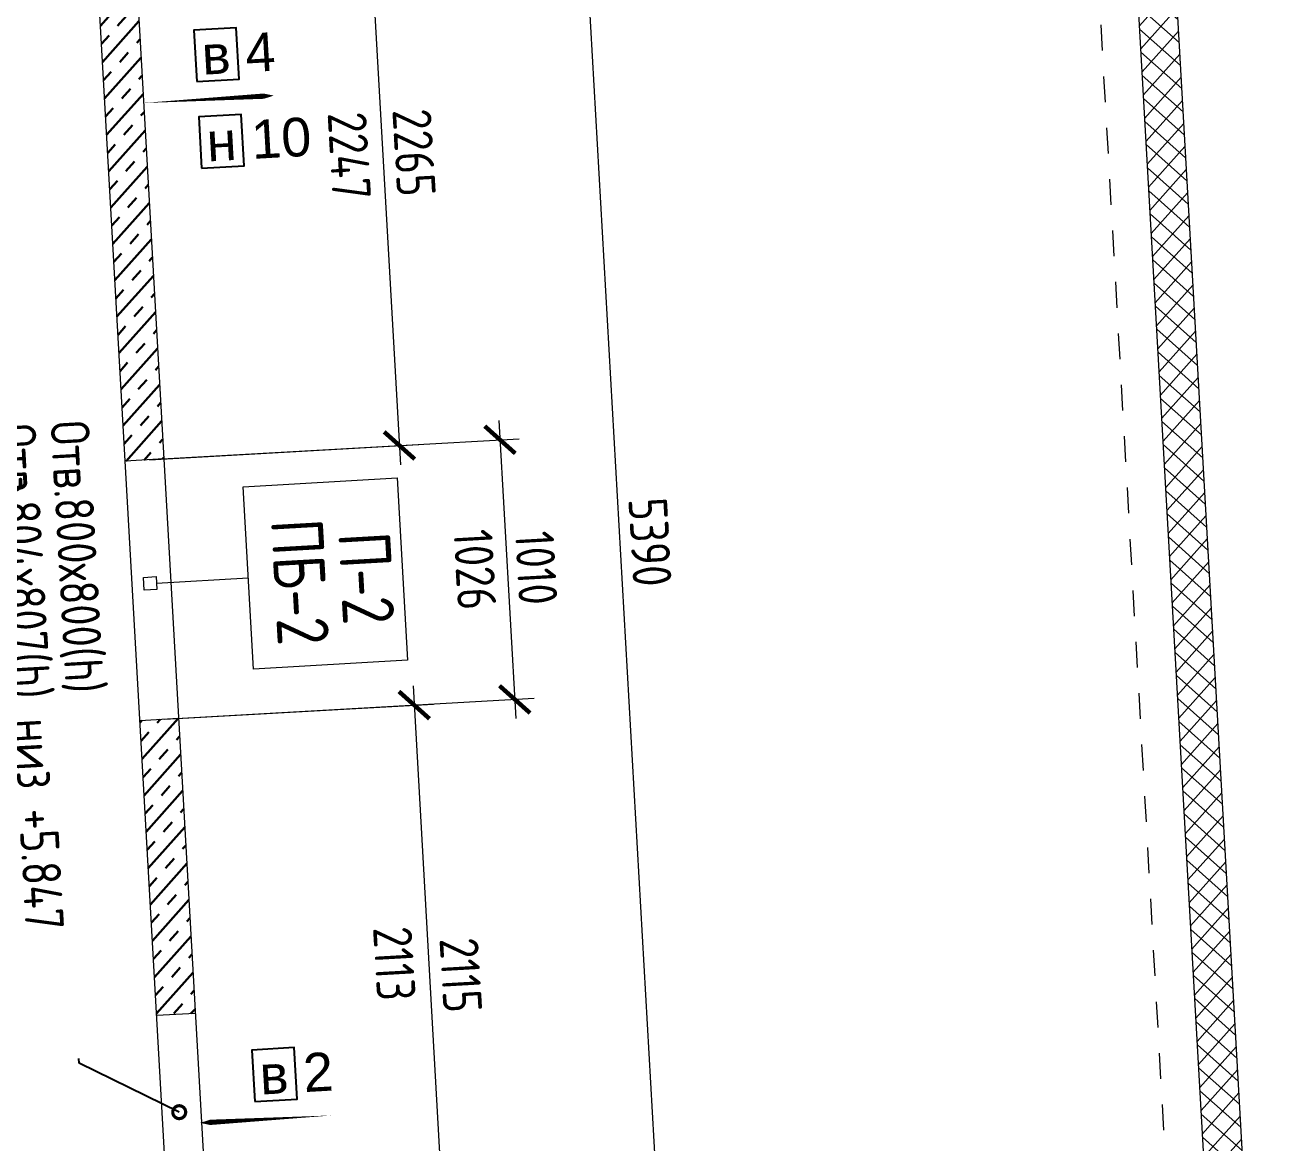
# Model space of a CAD drawing. Header units: metres. Extents: x 93803 to 107732, y 94484 to 125083.
# Drawn here: x 107726.559 to 107731.453, y 110805.748 to 110810.089 of the extents above; entities that cross this region are included whole.
import ezdxf
from ezdxf import colors
from ezdxf.entities.mleader import LeaderData, LeaderLine
from ezdxf.math import Vec2, Vec3

# ---------------------------------------------------------------- set-up
doc = ezdxf.new("R2010")
doc.units = ezdxf.units.M
doc.header["$PDMODE"] = 35
doc.header["$PDSIZE"] = 1
doc.linetypes.add('_ШПТ__20_т__2_5__Линия сетки', pattern=[25, 20, -2.5, 0, -2.5])
doc.layers.get('Defpoints').update_dxf_attribs({"color": 253})
for name, color, linetype, lineweight in [('0_Выноски текст', 7, 'Continuous', 18), ('S-WALL-PATT', 7, 'Continuous', 0), ('Выноски', 7, 'Continuous', 15), ('Оси', 250, 'Continuous', 9), ('Размеры', 250, 'Continuous', 9), ('Стены', 7, 'Continuous', 18), ('Стены штриховка', 7, 'Continuous', 30)]:
    doc.layers.add(name, color=color, linetype=linetype, lineweight=lineweight)
for name, color, linetype in [('2023.10.30_В_ОТКЛОНЕНИЯ', 7, 'Continuous'), ('2023.10.30_Н_ОТКЛОНЕНИЯ', 7, 'Continuous'), ('_4-3_ маркировка на кладочных планах АР', 7, 'Continuous')]:
    doc.layers.add(name, color=color, linetype=linetype)
doc.styles.add('AxeAndPointZ', font='arial.ttf')
doc.styles.add('ГОСТ 2.304', font='CS_Gost2304.shx')
doc.styles.add('стиль1', font='isocpeur.ttf')
doc.dimstyles.new('невидим', dxfattribs={"dimscale": 100, "dimtxt": 1.5, "dimasz": 1.5, "dimexe": 0.3, "dimexo": 0, "dimgap": 0.5, "dimtad": 1, "dimdec": 0, "dimtxsty": 'ГОСТ 2.304', "dimblk": 'OBLIQUE', "dimcen": 2.5, "dimdle": 0.5, "dimse1": 1, "dimse2": 1, "dimsd1": 1, "dimsd2": 1, "dimadec": 0, "dimazin": 2, "dimtfac": 0.75, "dimtdec": 0, "dimtofl": 0, "dimtmove": 2, "dimatfit": 3, "dimfxl": 1, "dimtfill": 1, "dimtolj": 1, "dimlwd": 9, "dimlwe": 9, "dimarcsym": 1})
doc.dimstyles.new('СПДС', dxfattribs={"dimscale": 100, "dimtxt": 2, "dimasz": 1.5, "dimexe": 1, "dimexo": 0, "dimgap": 0.5, "dimtad": 1, "dimdec": 0, "dimtxsty": 'ГОСТ 2.304', "dimblk": 'ARCHTICK', "dimcen": 2.5, "dimdle": 1, "dimadec": 0, "dimazin": 2, "dimtfac": 0.75, "dimtdec": 0, "dimtmove": 1, "dimatfit": 3, "dimfxl": 1, "dimtfill": 1, "dimtolj": 1, "dimlwd": 9, "dimlwe": 9, "dimarcsym": 1})

# ---------------------------------------------------------------- blocks, each defined once
blk = doc.blocks.new('_ArchTick')
at = {"color": 0, "linetype": 'ByBlock', "const_width": 0.15}
blk.add_lwpolyline([(-0.5, -0.5), (0.5, 0.5)], dxfattribs=at)
blk = doc.blocks.new('*D4527')
at = {"layer": 'Defpoints', "color": 0, "ltscale": 75, "transparency": 16777216}
for p in [(35751.4, 9244.2), (33486.4, 8327.2), (35751.4, 8272)]:
    blk.add_point(p, dxfattribs=at)
at = {"layer": 'Размеры', "color": 0, "lineweight": 9, "ltscale": 75, "transparency": 16777216}
for p, q in [((33486.4, 8327.2), (33486.4, 9319.2)), ((35751.4, 8272), (35751.4, 9319.2)), ((33411.4, 9244.2), (35826.4, 9244.2))]:
    blk.add_line(p, q, dxfattribs=at)
at = {"layer": 'Размеры', "color": 0, "lineweight": 9, "ltscale": 75, "transparency": 16777216, "xscale": 112.5, "yscale": 112.5, "zscale": 112.5, "rotation": 180}
blk.add_blockref('_ArchTick', (33486.4, 9244.2), dxfattribs=at)
at = {"layer": 'Размеры', "color": 0, "lineweight": 9, "ltscale": 75, "transparency": 16777216, "xscale": 112.5, "yscale": 112.5, "zscale": 112.5}
blk.add_blockref('_ArchTick', (35751.4, 9244.2), dxfattribs=at)
at = {"layer": 'Размеры', "color": 0, "lineweight": 25, "ltscale": 75, "transparency": 16777216, "insert": (34618.9, 9365.6), "char_height": 150, "width": 172.39, "attachment_point": 5, "style": 'ГОСТ 2.304'}
blk.add_mtext('\\A1;2265', dxfattribs=at)
blk = doc.blocks.new('*D4528')
at = {"layer": 'Defpoints', "color": 0, "ltscale": 75, "transparency": 16777216}
for p in [(36761.4, 9635.5), (35751.4, 8321), (36761.4, 8272)]:
    blk.add_point(p, dxfattribs=at)
at = {"layer": 'Размеры', "color": 0, "lineweight": 9, "ltscale": 75, "transparency": 16777216}
for p, q in [((35751.4, 8321), (35751.4, 9710.5)), ((36761.4, 8272), (36761.4, 9710.5)), ((35676.4, 9635.5), (36836.4, 9635.5))]:
    blk.add_line(p, q, dxfattribs=at)
at = {"layer": 'Размеры', "color": 0, "lineweight": 9, "ltscale": 75, "transparency": 16777216, "xscale": 112.5, "yscale": 112.5, "zscale": 112.5, "rotation": 180}
blk.add_blockref('_ArchTick', (35751.4, 9635.5), dxfattribs=at)
at = {"layer": 'Размеры', "color": 0, "lineweight": 9, "ltscale": 75, "transparency": 16777216, "xscale": 112.5, "yscale": 112.5, "zscale": 112.5}
blk.add_blockref('_ArchTick', (36761.4, 9635.5), dxfattribs=at)
at = {"layer": 'Размеры', "color": 0, "lineweight": 25, "ltscale": 75, "transparency": 16777216, "insert": (36256.4, 9748), "char_height": 150, "width": 172.39, "attachment_point": 5, "style": 'ГОСТ 2.304'}
blk.add_mtext('\\A1;1010', dxfattribs=at)
blk = doc.blocks.new('*D4529')
at = {"layer": 'Defpoints', "color": 0, "ltscale": 75, "transparency": 16777216}
for p in [(38876.4, 9244.2), (36761.4, 8321), (38876.4, 8322)]:
    blk.add_point(p, dxfattribs=at)
at = {"layer": 'Размеры', "color": 0, "lineweight": 9, "ltscale": 75, "transparency": 16777216}
for p, q in [((36761.4, 8321), (36761.4, 9319.2)), ((38876.4, 8322), (38876.4, 9319.2)), ((36686.4, 9244.2), (38951.4, 9244.2))]:
    blk.add_line(p, q, dxfattribs=at)
at = {"layer": 'Размеры', "color": 0, "lineweight": 9, "ltscale": 75, "transparency": 16777216, "xscale": 112.5, "yscale": 112.5, "zscale": 112.5, "rotation": 180}
blk.add_blockref('_ArchTick', (36761.4, 9244.2), dxfattribs=at)
at = {"layer": 'Размеры', "color": 0, "lineweight": 9, "ltscale": 75, "transparency": 16777216, "xscale": 112.5, "yscale": 112.5, "zscale": 112.5}
blk.add_blockref('_ArchTick', (38876.4, 9244.2), dxfattribs=at)
at = {"layer": 'Размеры', "color": 0, "lineweight": 25, "ltscale": 75, "transparency": 16777216, "insert": (37818.9, 9365.6), "char_height": 150, "width": 172.39, "attachment_point": 5, "style": 'ГОСТ 2.304'}
blk.add_mtext('\\A1;2115', dxfattribs=at)
blk = doc.blocks.new('*D4990')
at = {"layer": 'Defpoints', "color": 0, "ltscale": 100, "transparency": 16777216}
for p in [(39025.8, 9108.2, -53.6), (36762.7, 8708.9), (36762.7, 8250.3, 1137.7)]:
    blk.add_point(p, dxfattribs=at)
at = {"color": 0, "ltscale": 100, "transparency": 16777216, "insert": (37759.6, 9110.3), "char_height": 150, "attachment_point": 5, "style": 'ГОСТ 2.304', "bg_fill": 3, "box_fill_scale": 1.1, "bg_fill_color": 256, "bg_fill_true_color": 13158600, "bg_fill_transparency": 0}
blk.add_mtext('\\A1;2113', dxfattribs=at)
blk = doc.blocks.new('_Oblique')
at = {"color": 0, "linetype": 'ByBlock', "lineweight": -2}
blk.add_line((-0.5, -0.5), (0.5, 0.5), dxfattribs=at)
blk = doc.blocks.new('*D4991')
at = {"layer": 'Defpoints', "color": 0, "ltscale": 100, "transparency": 16777216}
for p in [(35736.3, 8725.1), (36762.7, 8265.3, 1270.4), (35736.3, 8216.6, 1242.9)]:
    blk.add_point(p, dxfattribs=at)
at = {"color": 0, "ltscale": 100, "transparency": 16777216, "insert": (36249.5, 9509.9), "char_height": 150, "attachment_point": 5, "style": 'ГОСТ 2.304', "bg_fill": 3, "box_fill_scale": 1.1, "bg_fill_color": 256, "bg_fill_true_color": 13158600, "bg_fill_transparency": 0}
blk.add_mtext('\\A1;1026', dxfattribs=at)
blk = doc.blocks.new('*U284')
at = {"layer": 'S-WALL-PATT', "lineweight": 0, "true_color": 0x636466}
h = blk.add_hatch(dxfattribs=at)
h.set_pattern_fill('ANSI37', color=251, scale=20)
h.paths.add_polyline_path([(-150, 0), (0, 0), (0, 5980), (-150, 5980)])
at = {"color": 0}
blk.add_lwpolyline([(-150, 0), (0, 0), (0, 5980), (-150, 5980)], close=True, dxfattribs=at)
blk = doc.blocks.new('*D4931')
at = {"layer": 'Defpoints', "color": 0, "ltscale": 100, "transparency": 16777216}
for p in [(33486.4, 10078.1), (38876.4, 10078.1), (38876.4, 10078.1)]:
    blk.add_point(p, dxfattribs=at)
at = {"layer": 'Размеры', "color": 0, "lineweight": 9, "ltscale": 100, "transparency": 16777216}
for p, q in [((33486.4, 10078.1), (33486.4, 10153.1)), ((38876.4, 10078.1), (38876.4, 10153.1)), ((33411.4, 10078.1), (38951.4, 10078.1))]:
    blk.add_line(p, q, dxfattribs=at)
at = {"layer": 'Размеры', "color": 0, "lineweight": 9, "ltscale": 100, "transparency": 16777216, "xscale": 112.5, "yscale": 112.5, "zscale": 112.5, "rotation": 180}
blk.add_blockref('_ArchTick', (33486.4, 10078.1), dxfattribs=at)
at = {"layer": 'Размеры', "color": 0, "lineweight": 9, "ltscale": 100, "transparency": 16777216, "xscale": 112.5, "yscale": 112.5, "zscale": 112.5}
blk.add_blockref('_ArchTick', (38876.4, 10078.1), dxfattribs=at)
at = {"layer": 'Размеры', "color": 0, "lineweight": 25, "ltscale": 100, "transparency": 16777216, "insert": (36181.4, 10194.9), "char_height": 150, "attachment_point": 5, "style": 'ГОСТ 2.304'}
blk.add_mtext('\\A1;5390', dxfattribs=at)
blk = doc.blocks.new('_DOTSMALL')
at = {"color": 0, "linetype": 'ByBlock', "const_width": 0.5}
blk.add_lwpolyline([(-0.0625, 0, 1), (0.0625, 0, 1)], format="xyb", close=True, dxfattribs=at)
blk = doc.blocks.new('*D3545')
at = {"layer": 'Defpoints', "color": 0, "transparency": 16777216}
for p in [(35736, 8743), (33489, 8620.7, 3927), (35736, 8217, 5219)]:
    blk.add_point(p, dxfattribs=at)
at = {"color": 0, "transparency": 16777216, "insert": (34616.6, 9113.7), "char_height": 150, "attachment_point": 5, "style": 'ГОСТ 2.304', "bg_fill": 3, "box_fill_scale": 1.1, "bg_fill_color": 256, "bg_fill_true_color": 13158600, "bg_fill_transparency": 0}
blk.add_mtext('\\A1;2247', dxfattribs=at)
blk = doc.blocks.new('34433')
at = {"layer": 'Оси', "linetype": '_ШПТ__20_т__2_5__Линия сетки'}
blk.add_line((14075.1, 12057), (46878.1, 12057), dxfattribs=at)
at = {"layer": 'Выноски', "xscale": -1, "rotation": 90}
blk.add_blockref('*U284', (39121.5, 12207), dxfattribs=at)
at = {"layer": '0_Выноски текст', "insert": (35582.4, 7837.1, 3965), "char_height": 150, "width": 3203.321, "attachment_point": 1, "style": 'ГОСТ 2.304'}
blk.add_mtext('Отв.804х807(h) низ +5.847', dxfattribs=at)
at = {"layer": 'Размеры', "color": 0, "lineweight": 25, "ltscale": 100}
dim = blk.add_linear_dim(base=(38876.4, 10078.1), p1=(33486.4, 10078.1), p2=(38876.4, 10078.1), dimstyle='СПДС', override={"dimscale": 75, "dimtfill": 0}, dxfattribs=at)
dim.commit()
dim.dimension.update_dxf_attribs({"geometry": '*D4931', "text_midpoint": (36181.4, 10194.9)})
at = {"layer": 'Размеры', "color": 0, "lineweight": 25, "ltscale": 75}
for base, p1, p2, picture, middle in [((36761.4, 9635.5), (35751.4, 8321), (36761.4, 8272), '*D4528', (36256.4, 9748)), ((35751.4, 9244.2), (33486.4, 8327.2), (35751.4, 8272), '*D4527', (34618.9, 9365.6)), ((38876.4, 9244.2), (36761.4, 8321), (38876.4, 8322), '*D4529', (37818.9, 9365.6))]:
    dim = blk.add_linear_dim(base=base, p1=p1, p2=p2, dimstyle='СПДС', override={"dimscale": 75, "dimtfill": 0}, dxfattribs=at)
    dim.commit()
    dim.dimension.update_dxf_attribs({"geometry": picture, "text_midpoint": middle})
at = {"ltscale": 100}
dim = blk.add_linear_dim(base=(36762.7, 8708.9), p1=(39025.8, 9108.2, -53.6), p2=(36762.7, 8250.3, 1137.7), text='2113', dimstyle='невидим', dxfattribs=at)
dim.commit()
dim.dimension.update_dxf_attribs({"geometry": '*D4990', "text_midpoint": (37759.6, 9110.3), "dimtype": 160})
at = {"layer": 'Стены'}
blk.add_lwpolyline([(37908.5, 8327), (37908.5, 8177)], dxfattribs=at)
at = {"ltscale": 100}
dim = blk.add_linear_dim(base=(35736.3, 8725.1), p1=(36762.7, 8265.3, 1270.4), p2=(35736.3, 8216.6, 1242.9), dimstyle='невидим', dxfattribs=at)
dim.commit()
dim.dimension.update_dxf_attribs({"geometry": '*D4991', "text_midpoint": (36249.5, 9509.9), "dimtype": 160})
at = {"layer": 'Стены штриховка'}
h = blk.add_hatch(dxfattribs=at)
h.set_pattern_fill('ASHLER', color=256, scale=200, angle=270, pattern_type=2)
h.set_pattern_definition([(315, (-71903.45, 379.79), (70.71068, 70.71068), []), (315, (-71832.75, 379.79), (70.71068, 70.71068), [50, -50])])
h.paths.add_polyline_path([(35751.4, 8327), (33201.5, 8327), (33201.5, 8177), (35751.4, 8177)])
h = blk.add_hatch(dxfattribs=at)
h.set_pattern_fill('ASHLER', color=256, scale=200, angle=270, pattern_type=2)
h.set_pattern_definition([(315, (-68343.55, 379.79), (70.71068, 70.71068), []), (315, (-68272.85, 379.79), (70.71068, 70.71068), [50, -50])])
h.paths.add_polyline_path([(37908.5, 8327), (36761.4, 8327), (36761.4, 8177), (37908.5, 8177)])
at = {"layer": 'Стены'}
blk.add_lwpolyline([(14941.5, 8327), (45321.5, 8327), (45321.5, 8177), (14941.5, 8177)], close=True, dxfattribs=at)
for points in [[(35751.4, 8327), (35751.4, 8177)], [(36761.4, 8327), (36761.4, 8177)]]:
    blk.add_lwpolyline(points, dxfattribs=at)
at = {"layer": '0_Выноски текст'}
ml = blk.add_multileader_mtext('Standard', dxfattribs=at)
ml.set_content('Отв.800х800(h) низ +5.850', color=256, style='ГОСТ 2.304')
ml.set_leader_properties()
ml.set_arrow_properties(name='DOTSMALL')
ml.build(insert=Vec2(0, 0))
ml.multileader.update_dxf_attribs({"text_left_attachment_type": 6, "text_right_attachment_type": 6, "dogleg_length": 0.36, "arrow_head_size": 100})
ctx = ml.context
ctx.base_point, ctx.char_height, ctx.arrow_head_size, ctx.landing_gap_size, ctx.plane_origin = Vec3(35567.4, 7865.1, 3965), 150, 100, 15, Vec3(36432.4, 8714.2, 3965)
ctx.left_attachment, ctx.right_attachment = 6, 6
notes = []
notes.append((ctx, [(1, (1, 1, 0), (38076.5, 7865.1, 3965), (-1, 0), 0.36, [(0, [(38288.2, 8243, 3965)], 0, [])])]))
ctx.mtext.insert, ctx.mtext.width, ctx.mtext.flow_direction = Vec3(35582.4, 8045.1, 3965), 3203.321, 5
for ctx, leaders in notes:
    for number, flags, end, landing, length, lines in leaders:
        leader = LeaderData()
        leader.index, (leader.has_last_leader_line, leader.has_dogleg_vector, leader.attachment_direction) = number, flags
        leader.last_leader_point, leader.dogleg_vector, leader.dogleg_length = Vec3(end), Vec3(landing), length
        for number, points, colour, breaks in lines:
            line = LeaderLine()
            line.index, line.vertices, line.color, line.breaks = number, Vec3.list(points), colors.encode_raw_color(colour), breaks
            leader.lines.append(line)
        ctx.leaders.append(leader)
dim = blk.add_linear_dim(base=(35736, 8743), p1=(33489, 8620.7, 3927), p2=(35736, 8217, 5219), dimstyle='невидим')
dim.commit()
dim.dimension.update_dxf_attribs({"geometry": '*D3545', "text_midpoint": (34616.6, 9113.7), "dimtype": 128})

msp = doc.modelspace()

# ---------------------------------------------------------------- block references
at = {"xscale": 0.001, "yscale": 0.001, "zscale": 0.001, "rotation": 273.2530497410625}
msp.add_blockref('34433', (107716.7554, 110843.6261), dxfattribs=at)

# ---------------------------------------------------------------- next in the draw order: linework, layer by layer
at = {"layer": '2023.10.30_В_ОТКЛОНЕНИЯ'}
for points in [[(107727.2258, 110809.8705), (107727.3905, 110809.8799), (107727.3792, 110810.0796), (107727.2145, 110810.0702), (107727.2258, 110809.8705)], [(107727.451, 110805.9091), (107727.6157, 110805.9185), (107727.6044, 110806.1181), (107727.4396, 110806.1088), (107727.451, 110805.9091)]]:
    msp.add_lwpolyline(points, dxfattribs=at)
msp.add_lwpolyline([(107727.0141, 110809.787, 0, 0, 0), (107727.5247, 110809.816, 0, 0.1091, 0), (107727.3205, 110809.8044, 0.0205, 0.0205, 0), (107727.0141, 110809.787, 0, 0, 0)], format="xyseb", dxfattribs=at)
at = {"layer": '2023.10.30_Н_ОТКЛОНЕНИЯ'}
for points in [[(107727.0141, 110809.787, 0, 0, 0), (107727.5247, 110809.816, 0, 0.1091, 0), (107727.3205, 110809.8044, 0.0205, 0.0205, 0), (107727.0141, 110809.787, 0, 0, 0)], [(107727.7498, 110805.8546, 0, 0, 0), (107727.2393, 110805.8256, 0, 0.1091, 0), (107727.4435, 110805.8372, 0.0205, 0.0205, 0), (107727.7498, 110805.8546, 0, 0, 0)]]:
    msp.add_lwpolyline(points, format="xyseb", dxfattribs=at)
msp.add_lwpolyline([(107727.245, 110809.5336), (107727.4097, 110809.543), (107727.3984, 110809.7426), (107727.2336, 110809.7332), (107727.245, 110809.5336)], dxfattribs=at)
at = {"layer": '_4-3_ маркировка на кладочных планах АР', "color": 0, "linetype": 'Continuous', "lineweight": 0}
for p, q in [((107727.4061, 110808.2968), (107728.0051, 110808.3308)), ((107727.4463, 110807.5886), (107727.4061, 110808.2968)), ((107728.0051, 110808.3308), (107728.0453, 110807.6226)), ((107727.0187, 110807.9446), (107727.0686, 110807.9474)), ((107727.0215, 110807.8946), (107727.0187, 110807.9446)), ((107727.0686, 110807.9474), (107727.0715, 110807.8975)), ((107727.07, 110807.9224), (107727.4262, 110807.9427)), ((107727.0715, 110807.8975), (107727.0215, 110807.8946)), ((107728.0453, 110807.6226), (107727.4463, 110807.5886))]:
    msp.add_line(p, q, dxfattribs=at)

# ---------------------------------------------------------------- next in the draw order: texts
at = {"layer": '2023.10.30_В_ОТКЛОНЕНИЯ', "style": 'AxeAndPointZ'}
for s, p in [('в 4', (107727.2494, 110809.8969)), ('в 2', (107727.4745, 110805.9355))]:
    msp.add_text(s, height=0.15, rotation=3.253, dxfattribs=at).set_placement(p)
at = {"layer": '2023.10.30_Н_ОТКЛОНЕНИЯ', "style": 'AxeAndPointZ'}
msp.add_text('н 10', height=0.15, rotation=3.253, dxfattribs=at).set_placement((107727.2685, 110809.56))
at = {"layer": '_4-3_ маркировка на кладочных планах АР', "color": 0, "lineweight": 5, "char_height": 0.2, "attachment_point": 2, "rotation": 273.253, "style": 'стиль1'}
for s, insert in [('\\A1;\\pxqc,t0,20;{\\W0.8;ПБ-2 \\H0.66x;\\S^  ;\\S^  ;}', (107727.7339, 110807.8146)), ('\\A1;\\pxqc,t0,20;{\\W0.8;П-2 \\H0.66x;\\S^  ;\\S^  ;}', (107727.9916, 110807.8293))]:
    msp.add_mtext(s, dxfattribs=dict(at, insert=insert))

doc.saveas('drawing.dxf')
